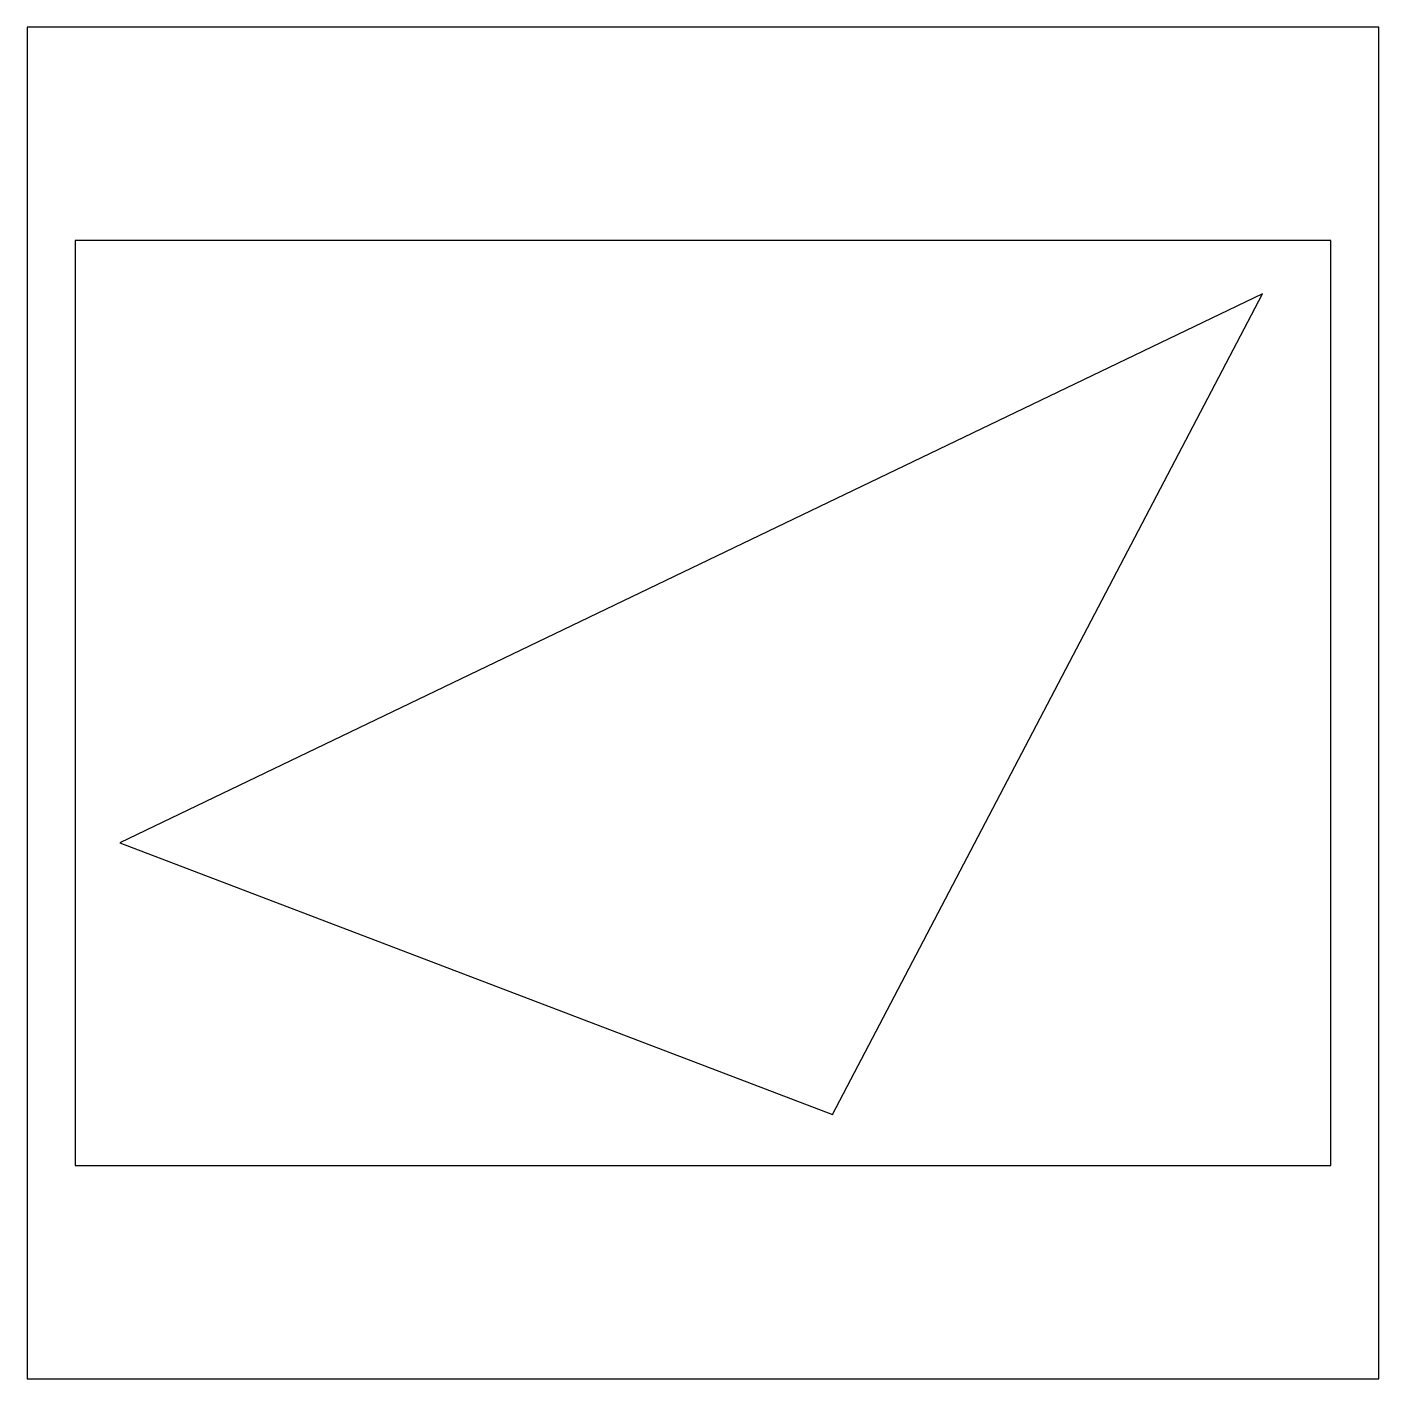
# Model space of a CAD drawing. Header units: millimetres. Extents: x 0 to 1000, y 0 to 1000.
import ezdxf

# ---------------------------------------------------------------- set-up
doc = ezdxf.new("R2010")
doc.units = ezdxf.units.MM
doc.layers.get('0').update_dxf_attribs({"color": 2})
doc.layers.add('1', color=1, linetype='Continuous')
doc.layers.add('3', color=7, linetype='Continuous')

msp = doc.modelspace()

# ---------------------------------------------------------------- linework, layer by layer
at = {"color": 2}
msp.add_lwpolyline([(0, 0), (1000, 0), (1000, 1000), (0, 1000)], close=True, dxfattribs=at)
at = {"layer": '1', "color": 1}
for p, q in [((964.5, 842.2), (35.5, 842.2)), ((35.5, 842.2), (35.5, 157.8)), ((964.5, 157.8), (964.5, 842.2)), ((35.5, 157.8), (964.5, 157.8))]:
    msp.add_line(p, q, dxfattribs=at)
at = {"layer": '3'}
for p, q in [((913.8, 802.7), (68.6, 396.6)), ((595.8, 195.5), (913.8, 802.7)), ((68.6, 396.6), (595.8, 195.5))]:
    msp.add_line(p, q, dxfattribs=at)

doc.saveas('drawing.dxf')
